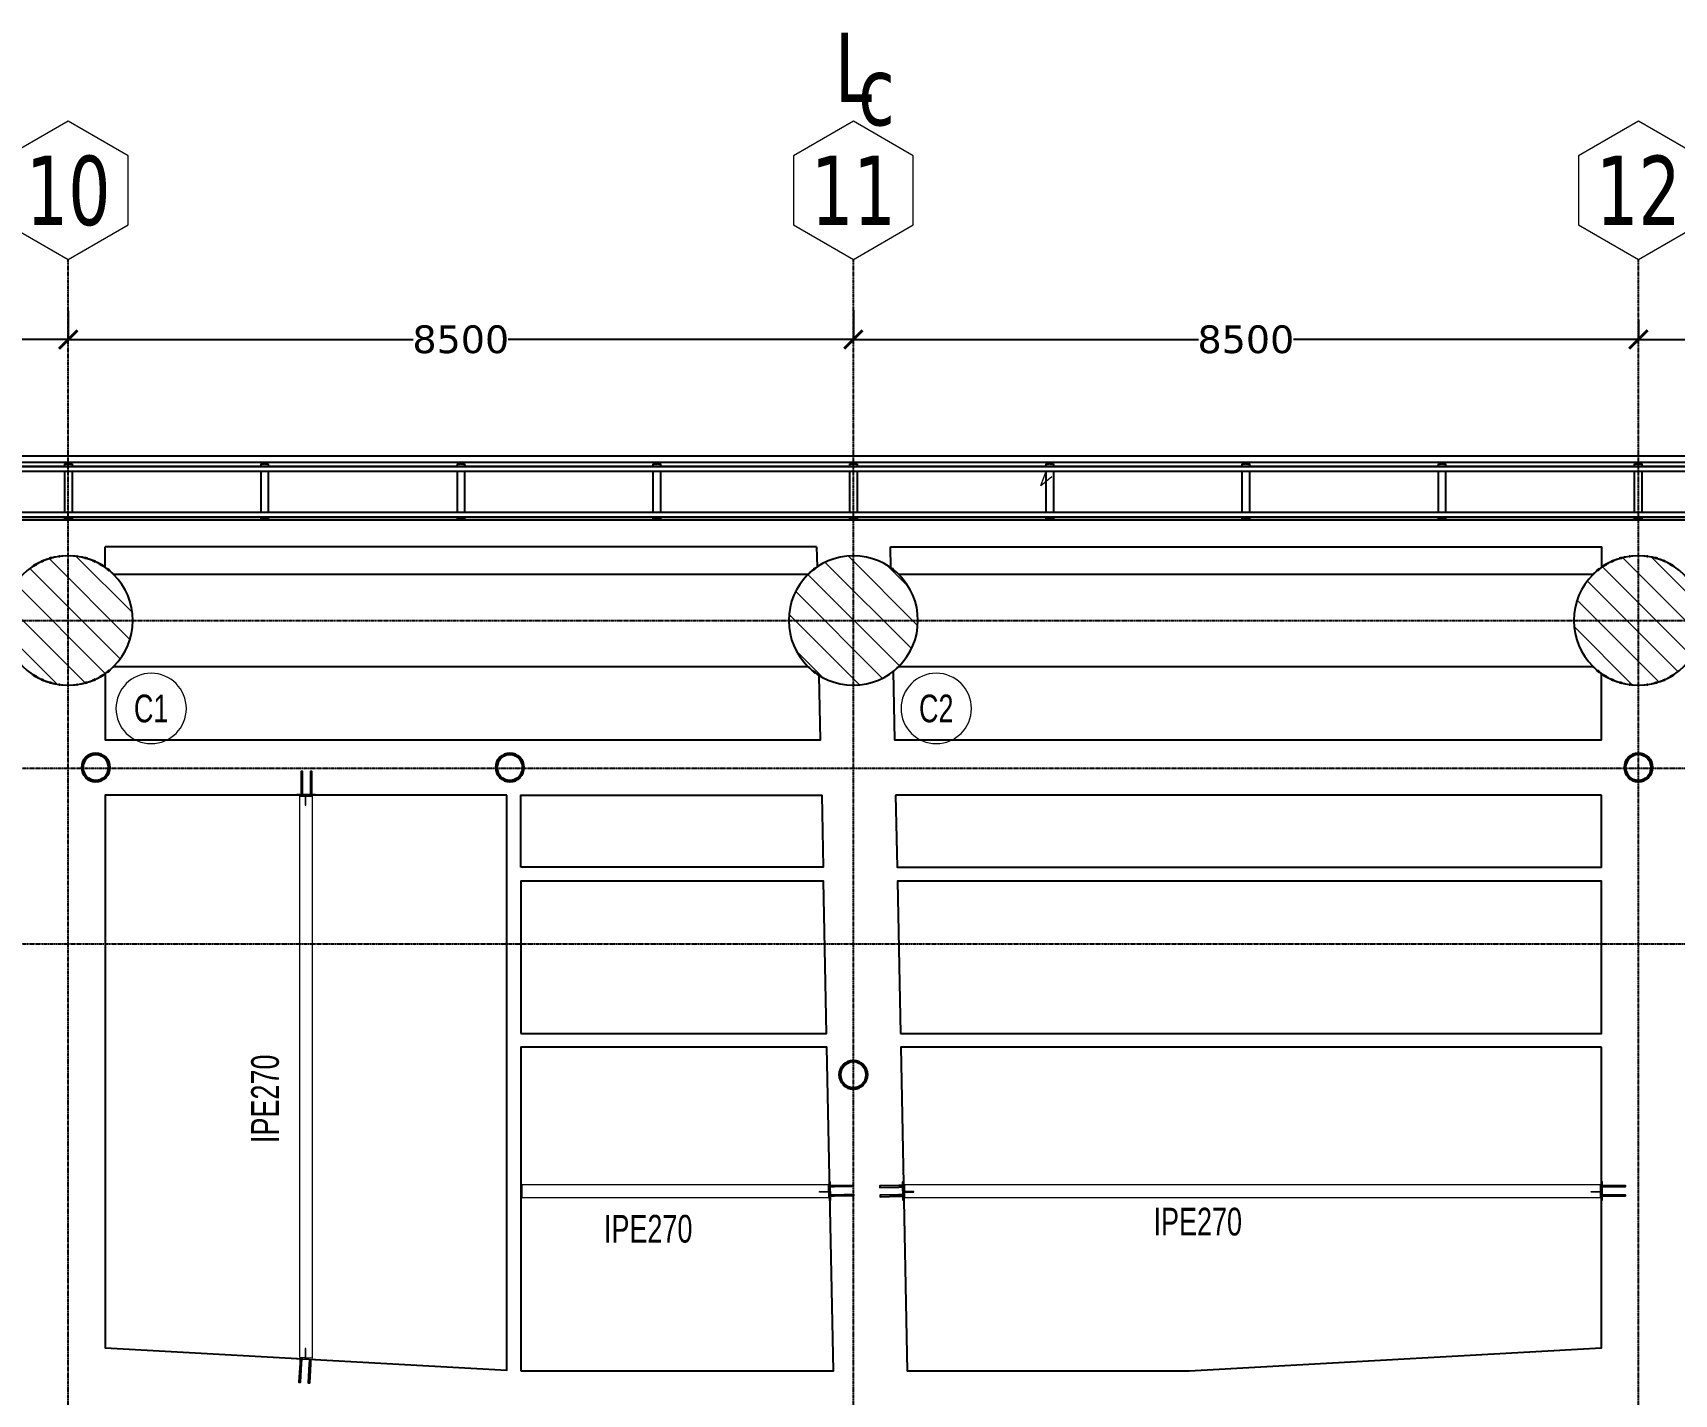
# Model space of a CAD drawing. Header units: millimetres. Extents: x -13767 to 81767, y -11242 to 31862.
# Drawn here: x 25117 to 42887, y 17124 to 31862 of the extents above; entities that cross this region are included whole.
import ezdxf
from ezdxf.enums import TextEntityAlignment as Align

# ---------------------------------------------------------------- set-up
doc = ezdxf.new("R2010")
doc.units = ezdxf.units.MM
doc.linetypes.add('DXK_LINE_DOT3', pattern=[5.9187, 2.979, -0.9799, 0.9799, -0.9799])
for name, color, linetype, lineweight in [('0-1', 250, 'Continuous', 5), ('E_B_PLACA-1', 10, 'Continuous', 25), ('E_B_PLACA-2', 31, 'Continuous', 25), ('E_COLUMNAS', 1, 'Continuous', 18), ('E_COLUMNAS-2', 1, 'Continuous', 25), ('E_COLUMNAS-4', 1, 'Continuous', 35), ('E_TEXTO', 3, 'Continuous', 9), ('E_TEXTO-4', 14, 'Continuous', 9), ('E_VIGAS-1', 6, 'Continuous', 25), ('E_VIGAS-2', 10, 'Continuous', 25), ('HCB_EJES', 1, 'DXK_LINE_DOT3', 9), ('HCB_VIGAS', 4, 'Continuous', 15), ('S-COLS-HDLN-1', 1, 'Continuous', 35)]:
    doc.layers.add(name, color=color, linetype=linetype, lineweight=lineweight)
for name, color, linetype in [('COTAS', 8, 'Continuous'), ('HCB-EJES', 1, 'Continuous'), ('HCB-PLATINAS', 5, 'Continuous'), ('HCB-ROTULOS', 2, 'Continuous')]:
    doc.layers.add(name, color=color, linetype=linetype)
doc.styles.add('Arial Narrow', font='', dxfattribs={"width": 0.85, "height": 0.3})
doc.styles.add('Arial Narrow_2', font='', dxfattribs={"width": 0.85, "height": 0.3})
doc.styles.add('VERDANA', font='verdana.ttf')
doc.styles.get('Arial Narrow').set_extended_font_data('Arial Narrow')
doc.styles.get('Arial Narrow_2').set_extended_font_data('Arial Narrow')
doc.dimstyles.new('1.125', dxfattribs={"dimscale": 0, "dimtxt": 300, "dimasz": 200, "dimexe": 4, "dimexo": 4, "dimgap": 15, "dimtad": 0, "dimdec": 0, "dimzin": 4, "dimdsep": 46, "dimtxsty": 'VERDANA', "dimblk": 'ARCHTICK', "dimcen": -10, "dimclrd": 256, "dimclrt": 3, "dimadec": 0, "dimazin": 0, "dimtfac": 1, "dimtdec": 0, "dimtmove": 2, "dimatfit": 0, "dimldrblk": 'OBLIQUE', "dimfxl": 0.05, "dimtolj": 1, "dimtzin": 0, "dimarcsym": 0})

# ---------------------------------------------------------------- blocks, each defined once
blk = doc.blocks.new('EST_SFM_VIGA-METALICA-SECCION-C - EST_SFM_VIGA-METALICA-UPN160-1558583-_26_00m_N_E_-NIVEL-7 DOC')
at = {"layer": 'E_VIGAS-1'}
for p, q in [((30.113, 0.018), (-30.274, 0.018)), ((-30.269, -0.047), (30.107, -0.047))]:
    blk.add_line(p, q, dxfattribs=at)
blk = doc.blocks.new('EST_SFM_VIGA-METALICA-SECCION-C - EST_SFM_VIGA-METALICA-UPN100-1526554-_26_00m_N_E_-NIVEL-7 DOC')
at = {"layer": 'E_VIGAS-2'}
for p, q in [((34.942, 0.018), (-34.929, 0.018)), ((-34.929, -0.032), (34.942, -0.032))]:
    blk.add_line(p, q, dxfattribs=at)
blk = doc.blocks.new('EST_SFM_VIGA-METALICA-SECCION-C - EST_SFM_VIGA-METALICA-UPN100-1526616-_26_00m_N_E_-NIVEL-7 DOC')
at = {"layer": 'E_VIGAS-2'}
for p, q in [((29.794, 0.032), (-30.582, 0.032)), ((-30.582, -0.018), (29.794, -0.018))]:
    blk.add_line(p, q, dxfattribs=at)
blk = doc.blocks.new('DCTIB_CNI_EST_MOD-1A-FAC_0001_rvt-1-_26_00m_N_E_-NIVEL-7 DOC')
at = {"layer": 'E_B_PLACA-1'}
for p, q in [((-75.147, 167.83), (-5.177, 167.83)), ((-9.976, 167.28), (-70.353, 167.28))]:
    blk.add_line(p, q, dxfattribs=at)
at = {"layer": 'E_B_PLACA-2'}
for p, q in [((-5.177, 167.83), (-75.147, 167.83)), ((-70.353, 167.28), (-9.976, 167.28))]:
    blk.add_line(p, q, dxfattribs=at)
at = {"layer": 'E_VIGAS-1'}
for p, q in [((-48.703, 167.858), (-48.703, 167.859)), ((-48.703, 167.859), (-48.676, 167.859)), ((-48.621, 167.858), (-48.703, 167.858)), ((-48.703, 167.858), (-48.703, 167.83)), ((-48.665, 167.864), (-48.665, 167.878)), ((-48.665, 167.859), (-48.665, 167.864)), ((-48.66, 167.878), (-48.66, 167.864)), ((-48.66, 167.864), (-48.66, 167.859)), ((-48.649, 167.859), (-48.621, 167.859)), ((-48.621, 167.859), (-48.621, 167.858)), ((-48.621, 167.858), (-48.621, 167.83)), ((-46.578, 167.858), (-46.578, 167.859)), ((-46.578, 167.859), (-46.55, 167.859)), ((-46.496, 167.858), (-46.578, 167.858)), ((-46.578, 167.858), (-46.578, 167.83)), ((-46.54, 167.864), (-46.54, 167.878)), ((-46.54, 167.859), (-46.54, 167.864)), ((-46.535, 167.878), (-46.535, 167.864)), ((-46.535, 167.864), (-46.535, 167.859)), ((-46.524, 167.859), (-46.496, 167.859)), ((-46.496, 167.859), (-46.496, 167.858)), ((-46.496, 167.858), (-46.496, 167.83)), ((-44.453, 167.858), (-44.453, 167.859)), ((-44.453, 167.859), (-44.425, 167.859)), ((-44.371, 167.858), (-44.453, 167.858)), ((-44.453, 167.858), (-44.453, 167.83)), ((-44.415, 167.864), (-44.415, 167.878)), ((-44.415, 167.859), (-44.415, 167.864)), ((-44.41, 167.878), (-44.41, 167.864)), ((-44.41, 167.864), (-44.41, 167.859)), ((-44.399, 167.859), (-44.371, 167.859)), ((-44.371, 167.859), (-44.371, 167.858)), ((-44.371, 167.858), (-44.371, 167.83)), ((-42.328, 167.859), (-42.3, 167.859)), ((-42.328, 167.858), (-42.328, 167.859)), ((-42.246, 167.858), (-42.328, 167.858)), ((-42.328, 167.83), (-42.328, 167.858)), ((-42.29, 167.864), (-42.29, 167.878)), ((-42.29, 167.859), (-42.29, 167.864)), ((-42.285, 167.878), (-42.285, 167.864)), ((-42.285, 167.864), (-42.285, 167.859)), ((-42.274, 167.859), (-42.246, 167.859)), ((-42.246, 167.859), (-42.246, 167.858)), ((-42.246, 167.83), (-42.246, 167.858)), ((-40.203, 167.858), (-40.203, 167.859)), ((-40.203, 167.859), (-40.176, 167.859)), ((-40.121, 167.858), (-40.203, 167.858)), ((-40.203, 167.858), (-40.203, 167.83)), ((-40.165, 167.864), (-40.165, 167.878)), ((-40.165, 167.859), (-40.165, 167.864)), ((-40.16, 167.878), (-40.16, 167.864)), ((-40.16, 167.864), (-40.16, 167.859)), ((-40.149, 167.859), (-40.121, 167.859)), ((-40.121, 167.859), (-40.121, 167.858)), ((-40.121, 167.858), (-40.121, 167.83)), ((-38.078, 167.858), (-38.078, 167.859)), ((-38.078, 167.859), (-38.05, 167.859)), ((-37.996, 167.858), (-38.078, 167.858)), ((-38.078, 167.858), (-38.078, 167.83)), ((-38.04, 167.864), (-38.04, 167.878)), ((-38.04, 167.859), (-38.04, 167.864)), ((-38.035, 167.878), (-38.035, 167.864)), ((-38.035, 167.864), (-38.035, 167.859)), ((-38.024, 167.859), (-37.996, 167.859)), ((-37.996, 167.859), (-37.996, 167.858)), ((-37.996, 167.858), (-37.996, 167.83)), ((-35.953, 167.859), (-35.925, 167.859)), ((-35.953, 167.858), (-35.953, 167.859)), ((-35.871, 167.858), (-35.953, 167.858)), ((-35.953, 167.83), (-35.953, 167.858)), ((-35.915, 167.864), (-35.915, 167.878)), ((-35.915, 167.859), (-35.915, 167.864)), ((-35.91, 167.878), (-35.91, 167.864)), ((-35.91, 167.864), (-35.91, 167.859)), ((-35.899, 167.859), (-35.871, 167.859)), ((-35.871, 167.859), (-35.871, 167.858)), ((-35.871, 167.83), (-35.871, 167.858)), ((-33.828, 167.859), (-33.8, 167.859)), ((-33.828, 167.858), (-33.828, 167.859)), ((-33.746, 167.858), (-33.828, 167.858)), ((-33.828, 167.83), (-33.828, 167.858)), ((-33.79, 167.864), (-33.79, 167.878)), ((-33.79, 167.859), (-33.79, 167.864)), ((-33.785, 167.878), (-33.785, 167.864)), ((-33.785, 167.864), (-33.785, 167.859)), ((-33.774, 167.859), (-33.746, 167.859)), ((-33.746, 167.859), (-33.746, 167.858)), ((-33.746, 167.83), (-33.746, 167.858)), ((-31.703, 167.859), (-31.675, 167.859)), ((-31.703, 167.858), (-31.703, 167.859)), ((-31.621, 167.858), (-31.703, 167.858)), ((-31.703, 167.83), (-31.703, 167.858)), ((-31.664, 167.864), (-31.664, 167.878)), ((-31.664, 167.859), (-31.664, 167.864)), ((-31.659, 167.878), (-31.659, 167.864)), ((-31.659, 167.864), (-31.659, 167.859)), ((-31.649, 167.859), (-31.621, 167.859)), ((-31.621, 167.859), (-31.621, 167.858)), ((-31.621, 167.83), (-31.621, 167.858)), ((-48.703, 167.28), (-48.703, 167.263)), ((-48.621, 167.263), (-48.703, 167.263)), ((-48.621, 167.28), (-48.621, 167.263)), ((-46.578, 167.28), (-46.578, 167.263)), ((-46.496, 167.263), (-46.578, 167.263)), ((-46.496, 167.28), (-46.496, 167.263)), ((-44.453, 167.28), (-44.453, 167.263)), ((-44.371, 167.263), (-44.453, 167.263)), ((-44.371, 167.28), (-44.371, 167.263)), ((-42.328, 167.263), (-42.328, 167.28)), ((-42.246, 167.263), (-42.328, 167.263)), ((-42.246, 167.263), (-42.246, 167.28)), ((-40.203, 167.28), (-40.203, 167.263)), ((-40.121, 167.263), (-40.203, 167.263)), ((-40.121, 167.28), (-40.121, 167.263)), ((-38.078, 167.28), (-38.078, 167.262)), ((-37.996, 167.262), (-38.078, 167.262)), ((-37.996, 167.28), (-37.996, 167.262)), ((-35.953, 167.263), (-35.953, 167.28)), ((-35.871, 167.263), (-35.953, 167.263)), ((-35.871, 167.263), (-35.871, 167.28)), ((-33.828, 167.263), (-33.828, 167.28)), ((-33.746, 167.263), (-33.828, 167.263)), ((-33.746, 167.263), (-33.746, 167.28)), ((-31.703, 167.263), (-31.703, 167.28)), ((-31.621, 167.263), (-31.703, 167.263)), ((-31.621, 167.263), (-31.621, 167.28))]:
    blk.add_line(p, q, dxfattribs=at)
for points, knots in [([(-48.676, 167.859), (-48.675, 167.859), (-48.673, 167.859), (-48.671, 167.859), (-48.668, 167.86), (-48.667, 167.86), (-48.665, 167.862), (-48.665, 167.863), (-48.665, 167.864)], [0, 0, 0, 0, 0.142857, 0.285714, 0.428571, 0.571429, 0.785714, 1, 1, 1, 1]), ([(-48.665, 167.864), (-48.665, 167.863), (-48.665, 167.862), (-48.667, 167.86), (-48.668, 167.86), (-48.67, 167.859), (-48.671, 167.859), (-48.673, 167.859), (-48.674, 167.859), (-48.676, 167.859)], [0, 0, 0, 0, 0.285714, 0.428571, 0.571429, 0.678571, 0.732143, 0.785714, 1, 1, 1, 1]), ([(-48.649, 167.859), (-48.65, 167.859), (-48.652, 167.859), (-48.654, 167.859), (-48.656, 167.86), (-48.658, 167.86), (-48.66, 167.862), (-48.66, 167.863), (-48.66, 167.864)], [0, 0, 0, 0, 0.142857, 0.285714, 0.428571, 0.571429, 0.785714, 1, 1, 1, 1]), ([(-48.66, 167.864), (-48.66, 167.863), (-48.659, 167.862), (-48.658, 167.86), (-48.656, 167.86), (-48.655, 167.859), (-48.654, 167.859), (-48.652, 167.859), (-48.65, 167.859), (-48.649, 167.859)], [0, 0, 0, 0, 0.285714, 0.428571, 0.571429, 0.678571, 0.732143, 0.785714, 1, 1, 1, 1]), ([(-46.55, 167.859), (-46.549, 167.859), (-46.548, 167.859), (-46.545, 167.859), (-46.543, 167.86), (-46.541, 167.86), (-46.54, 167.862), (-46.54, 167.863), (-46.54, 167.864)], [0, 0, 0, 0, 0.142857, 0.285714, 0.428571, 0.571429, 0.785714, 1, 1, 1, 1]), ([(-46.54, 167.864), (-46.54, 167.863), (-46.54, 167.862), (-46.542, 167.86), (-46.543, 167.86), (-46.545, 167.859), (-46.546, 167.859), (-46.547, 167.859), (-46.549, 167.859), (-46.55, 167.859)], [0, 0, 0, 0, 0.285714, 0.428571, 0.571429, 0.678571, 0.732143, 0.785714, 1, 1, 1, 1]), ([(-46.524, 167.859), (-46.525, 167.859), (-46.526, 167.859), (-46.529, 167.859), (-46.531, 167.86), (-46.533, 167.86), (-46.534, 167.862), (-46.535, 167.863), (-46.535, 167.864)], [0, 0, 0, 0, 0.142857, 0.285714, 0.428571, 0.571429, 0.785714, 1, 1, 1, 1]), ([(-46.535, 167.864), (-46.535, 167.863), (-46.534, 167.862), (-46.533, 167.86), (-46.531, 167.86), (-46.53, 167.859), (-46.529, 167.859), (-46.527, 167.859), (-46.525, 167.859), (-46.524, 167.859)], [0, 0, 0, 0, 0.285714, 0.428571, 0.571429, 0.678571, 0.732143, 0.785714, 1, 1, 1, 1]), ([(-44.425, 167.859), (-44.424, 167.859), (-44.423, 167.859), (-44.42, 167.859), (-44.418, 167.86), (-44.416, 167.86), (-44.415, 167.862), (-44.415, 167.863), (-44.415, 167.864)], [0, 0, 0, 0, 0.142857, 0.285714, 0.428571, 0.571429, 0.785714, 1, 1, 1, 1]), ([(-44.415, 167.864), (-44.415, 167.863), (-44.415, 167.862), (-44.417, 167.86), (-44.418, 167.86), (-44.42, 167.859), (-44.421, 167.859), (-44.422, 167.859), (-44.424, 167.859), (-44.425, 167.859)], [0, 0, 0, 0, 0.285714, 0.428571, 0.571429, 0.678571, 0.732143, 0.785714, 1, 1, 1, 1]), ([(-44.399, 167.859), (-44.4, 167.859), (-44.401, 167.859), (-44.404, 167.859), (-44.406, 167.86), (-44.408, 167.86), (-44.409, 167.862), (-44.41, 167.863), (-44.41, 167.864)], [0, 0, 0, 0, 0.142857, 0.285714, 0.428571, 0.571429, 0.785714, 1, 1, 1, 1]), ([(-44.41, 167.864), (-44.41, 167.863), (-44.409, 167.862), (-44.408, 167.86), (-44.406, 167.86), (-44.405, 167.859), (-44.404, 167.859), (-44.402, 167.859), (-44.4, 167.859), (-44.399, 167.859)], [0, 0, 0, 0, 0.285714, 0.428571, 0.571429, 0.678571, 0.732143, 0.785714, 1, 1, 1, 1]), ([(-42.29, 167.864), (-42.29, 167.863), (-42.29, 167.862), (-42.292, 167.86), (-42.293, 167.86), (-42.295, 167.859), (-42.296, 167.859), (-42.297, 167.859), (-42.299, 167.859), (-42.3, 167.859)], [0, 0, 0, 0, 0.285714, 0.428571, 0.571429, 0.678571, 0.732143, 0.785714, 1, 1, 1, 1]), ([(-42.3, 167.859), (-42.299, 167.859), (-42.298, 167.859), (-42.295, 167.859), (-42.293, 167.86), (-42.291, 167.86), (-42.29, 167.862), (-42.29, 167.863), (-42.29, 167.864)], [0, 0, 0, 0, 0.142857, 0.285714, 0.428571, 0.571429, 0.785714, 1, 1, 1, 1]), ([(-42.285, 167.864), (-42.285, 167.863), (-42.284, 167.862), (-42.283, 167.86), (-42.281, 167.86), (-42.28, 167.859), (-42.279, 167.859), (-42.277, 167.859), (-42.275, 167.859), (-42.274, 167.859)], [0, 0, 0, 0, 0.285714, 0.428571, 0.571429, 0.678571, 0.732143, 0.785714, 1, 1, 1, 1]), ([(-42.274, 167.859), (-42.275, 167.859), (-42.276, 167.859), (-42.279, 167.859), (-42.281, 167.86), (-42.283, 167.86), (-42.284, 167.862), (-42.285, 167.863), (-42.285, 167.864)], [0, 0, 0, 0, 0.142857, 0.285714, 0.428571, 0.571429, 0.785714, 1, 1, 1, 1]), ([(-40.176, 167.859), (-40.175, 167.859), (-40.173, 167.859), (-40.171, 167.859), (-40.168, 167.86), (-40.167, 167.86), (-40.165, 167.862), (-40.165, 167.863), (-40.165, 167.864)], [0, 0, 0, 0, 0.142857, 0.285714, 0.428571, 0.571429, 0.785714, 1, 1, 1, 1]), ([(-40.165, 167.864), (-40.165, 167.863), (-40.165, 167.862), (-40.167, 167.86), (-40.168, 167.86), (-40.17, 167.859), (-40.171, 167.859), (-40.173, 167.859), (-40.174, 167.859), (-40.176, 167.859)], [0, 0, 0, 0, 0.285714, 0.428571, 0.571429, 0.678571, 0.732143, 0.785714, 1, 1, 1, 1]), ([(-40.149, 167.859), (-40.15, 167.859), (-40.152, 167.859), (-40.154, 167.859), (-40.156, 167.86), (-40.158, 167.86), (-40.16, 167.862), (-40.16, 167.863), (-40.16, 167.864)], [0, 0, 0, 0, 0.142857, 0.285714, 0.428571, 0.571429, 0.785714, 1, 1, 1, 1]), ([(-40.16, 167.864), (-40.16, 167.863), (-40.159, 167.862), (-40.158, 167.86), (-40.156, 167.86), (-40.155, 167.859), (-40.154, 167.859), (-40.152, 167.859), (-40.15, 167.859), (-40.149, 167.859)], [0, 0, 0, 0, 0.285714, 0.428571, 0.571429, 0.678571, 0.732143, 0.785714, 1, 1, 1, 1]), ([(-38.05, 167.859), (-38.049, 167.859), (-38.048, 167.859), (-38.045, 167.859), (-38.043, 167.86), (-38.041, 167.86), (-38.04, 167.862), (-38.04, 167.863), (-38.04, 167.864)], [0, 0, 0, 0, 0.142857, 0.285714, 0.428571, 0.571429, 0.785714, 1, 1, 1, 1]), ([(-38.04, 167.864), (-38.04, 167.863), (-38.04, 167.862), (-38.042, 167.86), (-38.043, 167.86), (-38.045, 167.859), (-38.046, 167.859), (-38.047, 167.859), (-38.049, 167.859), (-38.05, 167.859)], [0, 0, 0, 0, 0.285714, 0.428571, 0.571429, 0.678571, 0.732143, 0.785714, 1, 1, 1, 1]), ([(-38.024, 167.859), (-38.025, 167.859), (-38.026, 167.859), (-38.029, 167.859), (-38.031, 167.86), (-38.033, 167.86), (-38.034, 167.862), (-38.035, 167.863), (-38.035, 167.864)], [0, 0, 0, 0, 0.142857, 0.285714, 0.428571, 0.571429, 0.785714, 1, 1, 1, 1]), ([(-38.035, 167.864), (-38.035, 167.863), (-38.034, 167.862), (-38.033, 167.86), (-38.031, 167.86), (-38.03, 167.859), (-38.029, 167.859), (-38.027, 167.859), (-38.025, 167.859), (-38.024, 167.859)], [0, 0, 0, 0, 0.285714, 0.428571, 0.571429, 0.678571, 0.732143, 0.785714, 1, 1, 1, 1]), ([(-35.915, 167.864), (-35.915, 167.863), (-35.915, 167.862), (-35.917, 167.86), (-35.918, 167.86), (-35.92, 167.859), (-35.921, 167.859), (-35.922, 167.859), (-35.924, 167.859), (-35.925, 167.859)], [0, 0, 0, 0, 0.285714, 0.428571, 0.571429, 0.678571, 0.732143, 0.785714, 1, 1, 1, 1]), ([(-35.925, 167.859), (-35.924, 167.859), (-35.923, 167.859), (-35.92, 167.859), (-35.918, 167.86), (-35.916, 167.86), (-35.915, 167.862), (-35.915, 167.863), (-35.915, 167.864)], [0, 0, 0, 0, 0.142857, 0.285714, 0.428571, 0.571429, 0.785714, 1, 1, 1, 1]), ([(-35.91, 167.864), (-35.91, 167.863), (-35.909, 167.862), (-35.908, 167.86), (-35.906, 167.86), (-35.905, 167.859), (-35.904, 167.859), (-35.902, 167.859), (-35.9, 167.859), (-35.899, 167.859)], [0, 0, 0, 0, 0.285714, 0.428571, 0.571429, 0.678571, 0.732143, 0.785714, 1, 1, 1, 1]), ([(-35.899, 167.859), (-35.9, 167.859), (-35.901, 167.859), (-35.904, 167.859), (-35.906, 167.86), (-35.908, 167.86), (-35.909, 167.862), (-35.91, 167.863), (-35.91, 167.864)], [0, 0, 0, 0, 0.142857, 0.285714, 0.428571, 0.571429, 0.785714, 1, 1, 1, 1]), ([(-33.79, 167.864), (-33.79, 167.863), (-33.79, 167.862), (-33.792, 167.86), (-33.793, 167.86), (-33.795, 167.859), (-33.796, 167.859), (-33.797, 167.859), (-33.799, 167.859), (-33.8, 167.859)], [0, 0, 0, 0, 0.285714, 0.428571, 0.571429, 0.678571, 0.732143, 0.785714, 1, 1, 1, 1]), ([(-33.8, 167.859), (-33.799, 167.859), (-33.798, 167.859), (-33.795, 167.859), (-33.793, 167.86), (-33.791, 167.86), (-33.79, 167.862), (-33.79, 167.863), (-33.79, 167.864)], [0, 0, 0, 0, 0.142857, 0.285714, 0.428571, 0.571429, 0.785714, 1, 1, 1, 1]), ([(-33.785, 167.864), (-33.785, 167.863), (-33.784, 167.862), (-33.783, 167.86), (-33.781, 167.86), (-33.78, 167.859), (-33.779, 167.859), (-33.777, 167.859), (-33.775, 167.859), (-33.774, 167.859)], [0, 0, 0, 0, 0.285714, 0.428571, 0.571429, 0.678571, 0.732143, 0.785714, 1, 1, 1, 1]), ([(-33.774, 167.859), (-33.775, 167.859), (-33.776, 167.859), (-33.779, 167.859), (-33.781, 167.86), (-33.783, 167.86), (-33.784, 167.862), (-33.785, 167.863), (-33.785, 167.864)], [0, 0, 0, 0, 0.142857, 0.285714, 0.428571, 0.571429, 0.785714, 1, 1, 1, 1]), ([(-31.664, 167.864), (-31.664, 167.863), (-31.665, 167.862), (-31.666, 167.86), (-31.668, 167.86), (-31.669, 167.859), (-31.67, 167.859), (-31.672, 167.859), (-31.674, 167.859), (-31.675, 167.859)], [0, 0, 0, 0, 0.285714, 0.428571, 0.571429, 0.678571, 0.732143, 0.785714, 1, 1, 1, 1]), ([(-31.675, 167.859), (-31.674, 167.859), (-31.673, 167.859), (-31.67, 167.859), (-31.668, 167.86), (-31.666, 167.86), (-31.665, 167.862), (-31.664, 167.863), (-31.664, 167.864)], [0, 0, 0, 0, 0.142857, 0.285714, 0.428571, 0.571429, 0.785714, 1, 1, 1, 1]), ([(-31.659, 167.864), (-31.659, 167.863), (-31.659, 167.862), (-31.657, 167.86), (-31.656, 167.86), (-31.654, 167.859), (-31.653, 167.859), (-31.652, 167.859), (-31.65, 167.859), (-31.649, 167.859)], [0, 0, 0, 0, 0.285714, 0.428571, 0.571429, 0.678571, 0.732143, 0.785714, 1, 1, 1, 1]), ([(-31.649, 167.859), (-31.65, 167.859), (-31.651, 167.859), (-31.654, 167.859), (-31.656, 167.86), (-31.658, 167.86), (-31.659, 167.862), (-31.659, 167.863), (-31.659, 167.864)], [0, 0, 0, 0, 0.142857, 0.285714, 0.428571, 0.571429, 0.785714, 1, 1, 1, 1])]:
    blk.add_open_spline(points, degree=3, knots=knots, dxfattribs=at)
at = {"layer": 'E_VIGAS-2'}
for p, q in [((-48.703, 167.78), (-48.703, 167.33)), ((-48.621, 167.78), (-48.621, 167.33)), ((-46.578, 167.78), (-46.578, 167.33)), ((-46.496, 167.78), (-46.496, 167.33)), ((-44.453, 167.78), (-44.453, 167.33)), ((-44.371, 167.78), (-44.371, 167.33)), ((-42.328, 167.33), (-42.328, 167.78)), ((-42.246, 167.33), (-42.246, 167.78)), ((-40.203, 167.78), (-40.203, 167.33)), ((-40.121, 167.78), (-40.121, 167.33)), ((-38.078, 167.78), (-38.078, 167.33)), ((-37.996, 167.78), (-37.996, 167.33)), ((-35.953, 167.33), (-35.953, 167.78)), ((-35.871, 167.33), (-35.871, 167.78)), ((-33.828, 167.33), (-33.828, 167.78)), ((-33.746, 167.33), (-33.746, 167.78)), ((-31.703, 167.33), (-31.703, 167.78)), ((-31.621, 167.33), (-31.621, 167.78))]:
    blk.add_line(p, q, dxfattribs=at)
at = {"layer": 'E_VIGAS-1'}
for name, p in [('EST_SFM_VIGA-METALICA-SECCION-C - EST_SFM_VIGA-METALICA-UPN160-1558583-_26_00m_N_E_-NIVEL-7 DOC', (-40.084, 167.925)), ('EST_SFM_VIGA-METALICA-SECCION-C - EST_SFM_VIGA-METALICA-UPN100-1526554-_26_00m_N_E_-NIVEL-7 DOC', (-40.169, 167.812)), ('EST_SFM_VIGA-METALICA-SECCION-C - EST_SFM_VIGA-METALICA-UPN100-1526616-_26_00m_N_E_-NIVEL-7 DOC', (-39.77, 167.298))]:
    blk.add_blockref(name, p, dxfattribs=at)
blk = doc.blocks.new('EST_SCM_COLUMNA-SECCION-CIRCULAR - EST_SCM_COLUMNA-CONCRETO-CIRCULAR_Ø_140cm-V12-_26_00m_N_E_-NIVEL-7 DOC')
at = {"layer": 'E_COLUMNAS'}
h = blk.add_hatch(dxfattribs=at)
h.set_pattern_fill('FP_11', color=256, style=0, pattern_type=2)
h.set_pattern_definition([(135, (48.662, -166.162), (-0.15909903, -0.15909903), [])])
h.paths.add_polyline_path([(0, -0.7), (0.091, -0.694), (0.181, -0.676), (0.268, -0.647), (0.35, -0.606), (0.426, -0.555), (0.495, -0.495), (0.555, -0.426), (0.606, -0.35), (0.647, -0.268), (0.676, -0.181), (0.694, -0.091), (0.7, 0), (0.694, 0.093), (0.675, 0.183), (0.645, 0.271), (0.603, 0.354), (0.551, 0.431), (0.485, 0.503), (0.426, 0.555), (0.347, 0.608), (0.265, 0.648), (0.179, 0.677), (0.089, 0.694), (0, 0.7), (-0.091, 0.694), (-0.181, 0.676), (-0.268, 0.647), (-0.35, 0.606), (-0.426, 0.555), (-0.495, 0.495), (-0.555, 0.426), (-0.606, 0.35), (-0.649, 0.261), (-0.676, 0.181), (-0.694, 0.091), (-0.7, 0), (-0.694, -0.093), (-0.675, -0.183), (-0.645, -0.271), (-0.603, -0.354), (-0.551, -0.431), (-0.487, -0.502), (-0.426, -0.555), (-0.347, -0.608), (-0.265, -0.648), (-0.179, -0.677), (-0.091, -0.694)])
at = {"layer": 'E_COLUMNAS-2'}
for start, end in [(0, 180), (180, 0)]:
    blk.add_arc((0, 0), 0.7, start, end, dxfattribs=at)
blk = doc.blocks.new('EST_SCM_COLUMNA-SECCION-CIRCULAR - EST_SCM_COLUMNA-CONCRETO-CIRCULAR_Ø_140cm-V13-_26_00m_N_E_-NIVEL-7 DOC')
at = {"layer": 'E_COLUMNAS'}
h = blk.add_hatch(dxfattribs=at)
h.set_pattern_fill('FP_12', color=256, style=0, pattern_type=2)
h.set_pattern_definition([(135, (31.662, -166.162), (-0.15909903, -0.15909903), [])])
h.paths.add_polyline_path([(0, -0.7), (0.091, -0.694), (0.181, -0.676), (0.268, -0.647), (0.35, -0.606), (0.426, -0.555), (0.495, -0.495), (0.555, -0.426), (0.606, -0.35), (0.647, -0.268), (0.676, -0.181), (0.694, -0.091), (0.7, 0), (0.694, 0.093), (0.675, 0.183), (0.645, 0.271), (0.603, 0.354), (0.551, 0.431), (0.485, 0.503), (0.426, 0.555), (0.347, 0.608), (0.265, 0.648), (0.179, 0.677), (0.089, 0.694), (-0.005, 0.7), (-0.091, 0.694), (-0.181, 0.676), (-0.268, 0.647), (-0.35, 0.606), (-0.426, 0.555), (-0.495, 0.495), (-0.555, 0.426), (-0.606, 0.35), (-0.649, 0.261), (-0.676, 0.181), (-0.694, 0.091), (-0.7, 0), (-0.694, -0.093), (-0.675, -0.183), (-0.645, -0.271), (-0.603, -0.354), (-0.551, -0.431), (-0.487, -0.502), (-0.426, -0.555), (-0.339, -0.612), (-0.259, -0.65), (-0.169, -0.679), (-0.091, -0.694), (-0.005, -0.7)])
at = {"layer": 'E_COLUMNAS-2'}
for start, end in [(0, 180), (180, 0)]:
    blk.add_arc((0, 0), 0.7, start, end, dxfattribs=at)
blk = doc.blocks.new('EST_SCM_COLUMNA-METALICA-SECCION-CIRCULAR - EST_SCM_COLUMNA-TUBULAR-CIRCULAR_PTEØ_12__e_10_3mm-2693341-_26_00m_N_E_-NIVEL-7 DOC')
at = {"layer": 'S-COLS-HDLN-1'}
for radius, start, end in [(0.152, 0, 180), (0.152, 180, 0), (0.142, 360, 180), (0.142, 180, 360)]:
    blk.add_arc((0, 0), radius, start, end, dxfattribs=at)
blk = doc.blocks.new('EST_SCM_COLUMNA-METALICA-SECCION-CIRCULAR - EST_SCM_COLUMNA-TUBULAR-CIRCULAR_PTEØ_12__e_10_3mm-2692969-_26_00m_N_E_-NIVEL-7 DOC')
at = {"layer": 'S-COLS-HDLN-1'}
for radius, start, end in [(0.152, 0, 180), (0.152, 180, 0), (0.142, 0, 180), (0.142, 180, 0)]:
    blk.add_arc((0, 0), radius, start, end, dxfattribs=at)
blk = doc.blocks.new('_ArchTick')
at = {"color": 0, "linetype": 'ByBlock', "const_width": 0.15}
blk.add_lwpolyline([(-0.5, -0.5), (0.5, 0.5)], dxfattribs=at)
blk = doc.blocks.new('*D533')
at = {"layer": 'COTAS', "color": 0, "lineweight": -2, "transparency": 16777216}
blk.add_line((25500, 28763), (25500, 28538), dxfattribs=at)
at = {"layer": 'COTAS', "lineweight": -2, "transparency": 16777216}
for p, q in [((17000, 28542), (20736, 28542)), ((25500, 28542), (21764, 28542))]:
    blk.add_line(p, q, dxfattribs=at)
at = {"layer": 'Defpoints', "color": 0, "transparency": 16777216}
for p in [(25500, 28767), (17000, 28542), (25500, 28542)]:
    blk.add_point(p, dxfattribs=at)
at = {"layer": 'COTAS', "lineweight": -2, "transparency": 16777216, "xscale": 200, "yscale": 200, "zscale": 200, "rotation": 180}
blk.add_blockref('_ArchTick', (17000, 28542), dxfattribs=at)
at = {"layer": 'COTAS', "lineweight": -2, "transparency": 16777216, "xscale": 200, "yscale": 200, "zscale": 200}
blk.add_blockref('_ArchTick', (25500, 28542), dxfattribs=at)
at = {"layer": 'COTAS', "color": 3, "transparency": 16777216, "insert": (21250, 28542), "char_height": 300, "attachment_point": 5, "style": 'VERDANA'}
blk.add_mtext('\\A1;8500', dxfattribs=at)
blk = doc.blocks.new('_Oblique')
at = {"color": 0, "linetype": 'ByBlock', "lineweight": -2}
blk.add_line((-0.5, -0.5), (0.5, 0.5), dxfattribs=at)
blk = doc.blocks.new('*D534')
at = {"layer": 'COTAS', "color": 0, "lineweight": -2, "transparency": 16777216}
for p, q in [((25500, 28853), (25500, 28538)), ((34000, 28859), (34000, 28538))]:
    blk.add_line(p, q, dxfattribs=at)
at = {"layer": 'COTAS', "lineweight": -2, "transparency": 16777216}
for p, q in [((25500, 28542), (29236, 28542)), ((34000, 28542), (30264, 28542))]:
    blk.add_line(p, q, dxfattribs=at)
at = {"layer": 'Defpoints', "color": 0, "transparency": 16777216}
for p in [(25500, 28857), (34000, 28863), (34000, 28542)]:
    blk.add_point(p, dxfattribs=at)
at = {"layer": 'COTAS', "lineweight": -2, "transparency": 16777216, "xscale": 200, "yscale": 200, "zscale": 200, "rotation": 180}
blk.add_blockref('_ArchTick', (25500, 28542), dxfattribs=at)
at = {"layer": 'COTAS', "lineweight": -2, "transparency": 16777216, "xscale": 200, "yscale": 200, "zscale": 200}
blk.add_blockref('_ArchTick', (34000, 28542), dxfattribs=at)
at = {"layer": 'COTAS', "color": 3, "transparency": 16777216, "insert": (29750, 28542), "char_height": 300, "attachment_point": 5, "style": 'VERDANA'}
blk.add_mtext('\\A1;8500', dxfattribs=at)
blk = doc.blocks.new('*D535')
at = {"layer": 'COTAS', "color": 0, "lineweight": -2, "transparency": 16777216}
for p, q in [((34000, 28756), (34000, 28538)), ((42500, 28756), (42500, 28538))]:
    blk.add_line(p, q, dxfattribs=at)
at = {"layer": 'COTAS', "lineweight": -2, "transparency": 16777216}
for p, q in [((34000, 28542), (37736, 28542)), ((42500, 28542), (38764, 28542))]:
    blk.add_line(p, q, dxfattribs=at)
at = {"layer": 'Defpoints', "color": 0, "transparency": 16777216}
for p in [(34000, 28760), (42500, 28760), (42500, 28542)]:
    blk.add_point(p, dxfattribs=at)
at = {"layer": 'COTAS', "lineweight": -2, "transparency": 16777216, "xscale": 200, "yscale": 200, "zscale": 200, "rotation": 180}
blk.add_blockref('_ArchTick', (34000, 28542), dxfattribs=at)
at = {"layer": 'COTAS', "lineweight": -2, "transparency": 16777216, "xscale": 200, "yscale": 200, "zscale": 200}
blk.add_blockref('_ArchTick', (42500, 28542), dxfattribs=at)
at = {"layer": 'COTAS', "color": 3, "transparency": 16777216, "insert": (38250, 28542), "char_height": 300, "attachment_point": 5, "style": 'VERDANA'}
blk.add_mtext('\\A1;8500', dxfattribs=at)
blk = doc.blocks.new('*D536')
at = {"layer": 'COTAS', "color": 0, "lineweight": -2, "transparency": 16777216}
for p, q in [((42500, 28756), (42500, 28538)), ((51000, 28766), (51000, 28538))]:
    blk.add_line(p, q, dxfattribs=at)
at = {"layer": 'COTAS', "lineweight": -2, "transparency": 16777216}
for p, q in [((42500, 28542), (46236, 28542)), ((51000, 28542), (47264, 28542))]:
    blk.add_line(p, q, dxfattribs=at)
at = {"layer": 'Defpoints', "color": 0, "transparency": 16777216}
for p in [(42500, 28760), (51000, 28770), (51000, 28542)]:
    blk.add_point(p, dxfattribs=at)
at = {"layer": 'COTAS', "lineweight": -2, "transparency": 16777216, "xscale": 200, "yscale": 200, "zscale": 200, "rotation": 180}
blk.add_blockref('_ArchTick', (42500, 28542), dxfattribs=at)
at = {"layer": 'COTAS', "lineweight": -2, "transparency": 16777216, "xscale": 200, "yscale": 200, "zscale": 200}
blk.add_blockref('_ArchTick', (51000, 28542), dxfattribs=at)
at = {"layer": 'COTAS', "color": 3, "transparency": 16777216, "insert": (46750, 28542), "char_height": 300, "attachment_point": 5, "style": 'VERDANA'}
blk.add_mtext('\\A1;8500', dxfattribs=at)
blk = doc.blocks.new('CNI_TAG COLUMNAS CONCRETO MARCA - CNI_COLUMNA CONCRETO-582370-PLANTA TIPO PISO 18 A PISO 23')
at = {"layer": 'E_TEXTO'}
for start, end in [(360, 180), (180, 360)]:
    blk.add_arc((0.00026, -0.00015), 0.00254, start, end, dxfattribs=at)

msp = doc.modelspace()

# ---------------------------------------------------------------- hatches: boundary and pattern name
at = {"layer": 'E_COLUMNAS'}
h = msp.add_hatch(dxfattribs=at)
h.set_pattern_fill('FP_5', color=256, scale=1000, style=0, pattern_type=2)
h.set_pattern_definition([(135, (74162.18, -140662.42), (-159.09903, -159.09903), [])])
h.paths.add_polyline_path([(34000.1, 24800), (34091.5, 24806), (34192.4, 24827.6), (34275.8, 24857.1), (34360.3, 24900.6), (34430, 24947.9), (34495.1, 25005), (34555.4, 25073.9), (34606.3, 25150), (34646.8, 25232.1), (34676.2, 25318.8), (34694.1, 25408.6), (34699.6, 25507.4), (34693.9, 25592.5), (34675.5, 25683.5), (34645.2, 25771.2), (34603.6, 25854.1), (34551.3, 25930.8), (34489.3, 26000), (34415.7, 26062.4), (34343, 26109.7), (34256.8, 26150.5), (34176.5, 26177.1), (34091.5, 26194), (33999.2, 26199.9), (33906.9, 26193.6), (33818.9, 26176.1), (33732.2, 26146.7), (33650.1, 26106.2), (33572.8, 26054.4), (33505.1, 25995), (33444.7, 25926.1), (33393.9, 25850), (33350.9, 25760.5), (33323.9, 25681.2), (33306.1, 25591.4), (33300.1, 25500), (33306.3, 25407.5), (33324.7, 25316.5), (33355, 25228.8), (33396.6, 25145.9), (33448.9, 25069.2), (33510.2, 25000.5), (33574, 24944.7), (33650.1, 24893.8), (33732.2, 24853.3), (33818.9, 24823.9), (33920, 24805.2), (33984.8, 24801)])

# ---------------------------------------------------------------- linework, layer by layer
at = {"layer": 'E_COLUMNAS-2'}
msp.add_lwpolyline([(33300.1, 25500, 1), (34700.1, 25500, 1)], format="xyb", close=True, dxfattribs=at)
for points in [[(25809.5, 24872.1, 0.0147492), (25846, 24891.4, 0.0007133), (25847.7, 24892.4)], [(42076.6, 24942.6, 0.0009261), (42078.7, 24941, 0.014684), (42112.2, 24917.3)]]:
    msp.add_lwpolyline(points, format="xyb", dxfattribs=at)
for centre, start, end in [((25500.1, 25500), 116.22984, 119.7735), ((25500.1, 25500), 108.83912, 112.20746), ((25500.1, 25500), 101.52895, 104.80493), ((25500.1, 25500), 94.78258, 97.4024), ((25500.1, 25500), 82.59734, 85.21674), ((25500.1, 25500), 75.19481, 78.47063), ((25500.1, 25500), 67.79228, 71.16049), ((25500.1, 25500), 60.22627, 63.76978), ((42500.1, 25500), 116.22984, 119.7735), ((42500.1, 25500), 108.83912, 112.20746), ((42500.1, 25500), 101.52895, 104.80493), ((42500.1, 25500), 94.78258, 97.4024), ((42500.1, 25500), 82.59734, 85.21674), ((42500.1, 25500), 75.19481, 78.47063), ((42500.1, 25500), 67.79228, 71.16049), ((42500.1, 25500), 60.22627, 63.76978), ((25500.1, 25500), 52.77503, 56.35222), ((25500.1, 25500), 45.58469, 48.92454), ((34000.1, 25500), 128.20514, 134.41505), ((34000.1, 25500), 124.12193, 126.40586), ((34000.1, 25500), 53.13871, 54.3778), ((34000.1, 25500), 45.58397, 51.74386), ((42500.1, 25500), 131.07467, 134.41505), ((42500.1, 25500), 123.64742, 127.22476), ((25500.1, 25500), 240.2265, 243.77016), ((25500.1, 25500), 303.64778, 307.22497), ((25500.1, 25500), 311.07546, 314.41531), ((34000.1, 25500), 225.58574, 232.1883), ((34000.1, 25500), 234.132, 238.19605), ((34000.1, 25500), 307.94018, 314.41488), ((42500.1, 25500), 225.58495, 228.92533), ((42500.1, 25500), 240.2265, 243.77016), ((42500.1, 25500), 296.23022, 299.77373), ((25500.1, 25500), 247.79254, 251.16088), ((25500.1, 25500), 255.19507, 258.47105), ((25500.1, 25500), 262.5976, 265.21742), ((25500.1, 25500), 274.78326, 277.40266), ((25500.1, 25500), 281.52937, 284.80519), ((25500.1, 25500), 288.83951, 292.20772), ((42500.1, 25500), 247.79254, 251.16088), ((42500.1, 25500), 255.19507, 258.47105), ((42500.1, 25500), 262.5976, 265.21742), ((42500.1, 25500), 274.78326, 277.40266), ((42500.1, 25500), 281.52937, 284.80519), ((42500.1, 25500), 288.83951, 292.20772)]:
    msp.add_arc(centre, 700, start, end, dxfattribs=at)
at = {"layer": 'E_TEXTO-4'}
for q in [(36085.1, 27105.9), (36150, 27058.4)]:
    msp.add_line((36029, 26961.1), q, dxfattribs=at)
at = {"layer": 'E_VIGAS-1', "color": 30, "true_color": 0xf26722}
for p, q in [((25900.1, 26074.5), (25900.1, 26295.9)), ((33603, 26295.9), (25900.1, 26295.9)), ((33603, 26295.9), (33607.4, 26079.5)), ((34407.8, 26069), (34403.2, 26295.9)), ((25990, 26000), (33510.2, 26000)), ((34490, 26000), (42010.2, 26000)), ((33510.2, 25000), (25990, 25000)), ((42010.2, 25000), (34490, 25000)), ((42100.1, 23608.9), (34457.6, 23608.9))]:
    msp.add_line(p, q, dxfattribs=at)
for points in [[(61900.1, 26585.6), (6100.1, 26585.6), (6100.1, -1095.8), (61900.1, -1095.8)], [(30250.2, 23608.9), (25900.1, 23608.9), (25900.1, 17626.1), (30250.2, 17385.3)], [(30400.2, 21030.2), (33709.6, 21030.2), (33676.2, 22679.2), (30400.2, 22679.2)], [(34509.7, 21030.2), (42100.1, 21030.2), (42100.1, 22679.2), (34476.4, 22679.2)]]:
    msp.add_lwpolyline(points, close=True, dxfattribs=at)
for points in [[(34403.2, 26295.9), (42100.1, 26295.9), (42100.1, 26074.5)], [(25900.1, 24925.5), (25900.1, 24208.9), (33645.3, 24208.9), (33631.2, 24905.1)], [(34430.5, 24947.9), (34445.4, 24208.9), (42100.1, 24208.9), (42100.1, 24925.5)], [(30400.2, 22829.2), (30400.2, 23608.9), (33657.4, 23608.9), (33673.2, 22829.2), (30400.2, 22829.2)], [(34457.6, 23608.9), (34473.3, 22829.2), (42100.1, 22829.2), (42100.1, 23608.9)], [(30400.2, 17377), (33783.5, 17375.2), (33712.6, 20880.2), (30400.2, 20880.2), (30400.2, 17377)], [(42100.1, 20880.2), (34512.8, 20880.2), (34583.7, 17375.2), (37637.4, 17375.2), (42100.1, 17623.7), (42100.1, 20880.2)]]:
    msp.add_lwpolyline(points, dxfattribs=at)
at = {"layer": 'HCB-EJES', "linetype": 'DXK_LINE_DOT3'}
for p, q in [((25500, -3906.8), (25500, 29407)), ((34000, -3906.8), (34000, 29407)), ((42500, -3906.8), (42500, 29407)), ((-12267.1, 25500), (80267.3, 25500)), ((-8310.9, 23900.1), (76311.1, 23900.1)), ((-8310.9, 22000), (76311.1, 22000))]:
    msp.add_line(p, q, dxfattribs=at)
at = {"layer": 'HCB-PLATINAS', "color": 5}
for points in [[(28025.6, 23616.4), (28029.2, 23614.9), (28032.8, 23616.4), (28034.8, 23617.3), (28037.2, 23622.9), (28037.2, 23660.4), (28037.2, 23864.9), (28021.2, 23864.9), (28021.2, 23660.4), (28021.2, 23622.9), (28023.5, 23617.3)], [(28125.6, 23616.4), (28129.2, 23614.9), (28132.8, 23616.4), (28134.8, 23617.3), (28137.2, 23622.9), (28137.2, 23660.4), (28137.2, 23864.9), (28121.2, 23864.9), (28121.2, 23660.4), (28121.2, 23622.9), (28123.5, 23617.3)], [(33750.6, 19370.8), (33749.1, 19374.4), (33750.5, 19378.1), (33751.3, 19380.1), (33756.9, 19382.6), (33794.4, 19383.4), (33998.9, 19387.5), (33999.2, 19371.5), (33794.7, 19367.4), (33757.2, 19366.6), (33751.5, 19368.8)], [(34535.8, 19371.2), (34537.2, 19374.9), (34535.6, 19378.5), (34534.8, 19380.5), (34529.1, 19382.7), (34491.6, 19381.9), (34287.1, 19377.8), (34287.4, 19361.8), (34491.9, 19366), (34529.4, 19366.7), (34535, 19369.2)], [(42107.6, 19371.4), (42106.1, 19375), (42107.6, 19378.6), (42108.4, 19380.7), (42114.1, 19383), (42151.6, 19383), (42356.1, 19383), (42356.1, 19367), (42151.6, 19367), (42114.1, 19367), (42108.4, 19369.3)], [(33752.7, 19270.9), (33751.1, 19274.5), (33752.5, 19278.1), (33753.3, 19280.2), (33758.9, 19282.6), (33796.4, 19283.4), (34000.9, 19287.5), (34001.2, 19271.5), (33796.7, 19267.4), (33759.3, 19266.6), (33753.5, 19268.8)], [(34537.8, 19271.2), (34539.2, 19274.9), (34537.7, 19278.5), (34536.8, 19280.5), (34531.1, 19282.7), (34493.6, 19282), (34289.1, 19277.8), (34289.5, 19261.8), (34493.9, 19266), (34531.4, 19266.7), (34537, 19269.2)], [(42107.6, 19271.4), (42106.1, 19275), (42107.6, 19278.6), (42108.4, 19280.7), (42114.1, 19283), (42151.6, 19283), (42356.1, 19283), (42356.1, 19267), (42151.6, 19267), (42114.1, 19267), (42108.4, 19269.3)], [(28023.6, 17501.1), (28020, 17502.8), (28016.3, 17501.5), (28014.3, 17500.7), (28011.6, 17495.2), (28009.5, 17457.8), (27998.2, 17253.6), (28014.2, 17252.7), (28025.5, 17456.9), (28027.6, 17494.3), (28025.6, 17500.1)], [(28123.4, 17495.5), (28119.9, 17497.2), (28116.2, 17495.9), (28114.1, 17495.2), (28111.5, 17489.7), (28109.4, 17452.3), (28098.1, 17248.1), (28114.1, 17247.2), (28125.4, 17451.4), (28127.4, 17488.8), (28125.4, 17494.6)]]:
    msp.add_lwpolyline(points, close=True, dxfattribs=at)
at = {"layer": 'HCB-PLATINAS', "color": 4}
for points in [[(27975.1, 23614.9), (28175.1, 23614.9), (28175.1, 23608.9), (27975.1, 23608.9)], [(33752.2, 19220.4), (33748.1, 19420.3), (33742.1, 19420.2), (33746.2, 19220.2)], [(34540.3, 19220.8), (34536.3, 19420.8), (34542.3, 19420.9), (34546.3, 19220.9)], [(42106.1, 19220.9), (42106.1, 19420.9), (42100.1, 19420.9), (42100.1, 19220.9)], [(28173.9, 17494.2), (27974.2, 17505.3), (27974.5, 17511.3), (28174.2, 17500.2)]]:
    msp.add_lwpolyline(points, close=True, dxfattribs=at)
at = {"layer": 'HCB_EJES', "color": 40, "linetype": 'ByBlock', "true_color": 0xf8d731}
for points in [[(24850.5, 29782), (25500, 29407), (26149.5, 29782), (26149.5, 30532), (25500, 30907), (24850.5, 30532)], [(33350.5, 29782), (34000, 29407), (34649.5, 29782), (34649.5, 30532), (34000, 30907), (33350.5, 30532)], [(41850.5, 29782), (42500, 29407), (43149.5, 29782), (43149.5, 30532), (42500, 30907), (41850.5, 30532)]]:
    msp.add_lwpolyline(points, close=True, dxfattribs=at)
at = {"layer": 'HCB_VIGAS'}
for points in [[(28007.5, 17519.5), (28007.6, 23598.9), (28142.6, 23598.9), (28142.5, 17512)], [(28065.8, 23608.9), (28065.8, 23498.9), (28071.8, 23498.9), (28071.8, 23608.9)], [(33744.2, 19317.8), (33744.3, 19311.8), (33634.3, 19311.8), (33634.3, 19317.8)], [(34544.4, 19317.8), (34544.5, 19311.8), (34654.5, 19311.8), (34654.5, 19317.8)], [(42100.1, 19317.9), (42100.1, 19311.9), (42090.1, 19311.9), (41990.1, 19311.9), (41990.1, 19317.9), (42090.1, 19317.9)], [(28071.7, 17505.9), (28071.7, 17616.5), (28065.7, 17616.5), (28065.7, 17506.3)]]:
    msp.add_lwpolyline(points, close=True, dxfattribs=at)
for points in [[(33735.5, 19253.3), (33732.8, 19388.5), (30410.2, 19388.5), (30410.2, 19253.5), (33735.5, 19253.5)], [(42090.1, 19253.5), (42090.1, 19388.5), (34552.9, 19388.5), (34555.7, 19253.5), (42090.1, 19253.5)]]:
    msp.add_lwpolyline(points, dxfattribs=at)
at = {"layer": 'S-COLS-HDLN-1'}
for centre, start, end in [((25500.1, 25500), 112.38748, 114.86339), ((25500.1, 25500), 112.20746, 112.32227), ((25500.1, 25500), 104.93537, 106.92607), ((25500.1, 25500), 97.48328, 98.34055), ((25500.1, 25500), 81.65947, 82.51647), ((25500.1, 25500), 73.07379, 75.06438), ((25500.1, 25500), 67.67749, 67.79228), ((25500.1, 25500), 65.13644, 67.61228), ((42500.1, 25500), 112.38748, 114.86339), ((42500.1, 25500), 112.20746, 112.32227), ((42500.1, 25500), 104.93537, 106.92607), ((42500.1, 25500), 97.48328, 98.34055), ((42500.1, 25500), 81.65947, 82.51647), ((42500.1, 25500), 73.07379, 75.06438), ((42500.1, 25500), 67.67749, 67.79228), ((42500.1, 25500), 65.13644, 67.61228), ((25500.1, 25500), 119.83961, 122.58463), ((25500.1, 25500), 57.4152, 60.16017), ((25500.1, 25500), 49.79382, 52.708), ((34000.1, 25500), 126.56385, 128.10286), ((34000.1, 25500), 51.87963, 53.02439), ((42500.1, 25500), 127.29179, 130.20566), ((42500.1, 25500), 119.83961, 122.58463), ((42500.1, 25500), 57.4152, 60.16017), ((25500.1, 25500), 237.41537, 240.16039), ((25500.1, 25500), 299.83983, 302.5848), ((25500.1, 25500), 307.292, 310.20618), ((34000.1, 25500), 232.26242, 233.74629), ((42500.1, 25500), 229.79434, 232.70821), ((42500.1, 25500), 237.41537, 240.16039), ((42500.1, 25500), 299.83983, 302.5848), ((25500.1, 25500), 245.13661, 247.61252), ((25500.1, 25500), 247.67773, 247.79254), ((25500.1, 25500), 253.07393, 255.06463), ((25500.1, 25500), 261.65945, 262.51672), ((25500.1, 25500), 277.48353, 278.34053), ((25500.1, 25500), 284.93562, 286.92621), ((25500.1, 25500), 292.20772, 292.32251), ((25500.1, 25500), 292.38772, 294.86356), ((42500.1, 25500), 245.13661, 247.61252), ((42500.1, 25500), 247.67773, 247.79254), ((42500.1, 25500), 253.07393, 255.06463), ((42500.1, 25500), 261.65945, 262.51672), ((42500.1, 25500), 277.48353, 278.34053), ((42500.1, 25500), 284.93562, 286.92621), ((42500.1, 25500), 292.20772, 292.32251), ((42500.1, 25500), 292.38772, 294.86356)]:
    msp.add_arc(centre, 700, start, end, dxfattribs=at)

# ---------------------------------------------------------------- block references
at = {"layer": '0-1', "xscale": 999.9999999999933, "yscale": 999.9999999999933, "zscale": 999.9999999999933}
msp.add_blockref('DCTIB_CNI_EST_MOD-1A-FAC_0001_rvt-1-_26_00m_N_E_-NIVEL-7 DOC', (74162.2, -140662.4), dxfattribs=at)
at = {"layer": 'E_COLUMNAS-4', "xscale": 999.9999999999933, "yscale": 999.9999999999933, "zscale": 999.9999999999933}
for name, p in [('EST_SCM_COLUMNA-SECCION-CIRCULAR - EST_SCM_COLUMNA-CONCRETO-CIRCULAR_Ø_140cm-V12-_26_00m_N_E_-NIVEL-7 DOC', (25500.1, 25500)), ('EST_SCM_COLUMNA-SECCION-CIRCULAR - EST_SCM_COLUMNA-CONCRETO-CIRCULAR_Ø_140cm-V13-_26_00m_N_E_-NIVEL-7 DOC', (42500.1, 25500)), ('EST_SCM_COLUMNA-METALICA-SECCION-CIRCULAR - EST_SCM_COLUMNA-TUBULAR-CIRCULAR_PTEØ_12__e_10_3mm-2693341-_26_00m_N_E_-NIVEL-7 DOC', (25798.5, 23908.9)), ('EST_SCM_COLUMNA-METALICA-SECCION-CIRCULAR - EST_SCM_COLUMNA-TUBULAR-CIRCULAR_PTEØ_12__e_10_3mm-2693341-_26_00m_N_E_-NIVEL-7 DOC', (30281.5, 23908.9)), ('EST_SCM_COLUMNA-METALICA-SECCION-CIRCULAR - EST_SCM_COLUMNA-TUBULAR-CIRCULAR_PTEØ_12__e_10_3mm-2693341-_26_00m_N_E_-NIVEL-7 DOC', (42500.1, 23909)), ('EST_SCM_COLUMNA-METALICA-SECCION-CIRCULAR - EST_SCM_COLUMNA-TUBULAR-CIRCULAR_PTEØ_12__e_10_3mm-2692969-_26_00m_N_E_-NIVEL-7 DOC', (34000.1, 20581.8))]:
    msp.add_blockref(name, p, dxfattribs=at)
at = {"layer": 'E_TEXTO', "xscale": 149999.9999999996, "yscale": 149999.9999999996, "zscale": 149999.9999999996}
for p in [(26358.7, 24569.9), (34858.7, 24569.9)]:
    msp.add_blockref('CNI_TAG COLUMNAS CONCRETO MARCA - CNI_COLUMNA CONCRETO-582370-PLANTA TIPO PISO 18 A PISO 23', p, dxfattribs=at)

# ---------------------------------------------------------------- texts
at = {"layer": 'E_TEXTO', "style": 'Arial Narrow', "width": 0.85}
for s, p in [('C1', (26397.8, 24547.6)), ('C2', (34897.8, 24547.6))]:
    msp.add_text(s, height=300, dxfattribs=at).set_placement(p, align=Align.MIDDLE_CENTER)
at = {"layer": 'E_TEXTO', "insert": (27480.3, 19842.7), "char_height": 300, "width": 1206.139, "attachment_point": 1, "rotation": 90, "style": 'Arial Narrow_2'}
msp.add_mtext('IPE270', dxfattribs=at)
at = {"layer": 'E_TEXTO', "char_height": 300, "width": 1206.139, "attachment_point": 1, "style": 'Arial Narrow_2'}
for insert in [(31300, 19064.5), (37250, 19141.7)]:
    msp.add_mtext('IPE270', dxfattribs=dict(at, insert=insert))
at = {"layer": 'HCB-ROTULOS', "color": 4, "style": 'VERDANA', "width": 0.7}
for s, p in [('L', (34000, 31487.4)), ('c', (34250.3, 31237.2)), ('10', (25500, 30157)), ('11', (34000, 30157)), ('12', (42500, 30157))]:
    msp.add_text(s, height=750, dxfattribs=at).set_placement(p, align=Align.MIDDLE_CENTER)

# ---------------------------------------------------------------- dimensions: what is measured, and where the dimension line sits
at = {"layer": 'COTAS'}
for base, p1, p2, picture, middle in [((34000, 28542.4), (25500, 28857.2), (34000, 28863.2), '*D534', (29750, 28542.4)), ((25500, 28542.4), (17000, 28542.4), (25500, 28767), '*D533', (21250, 28542.4)), ((42500, 28542.4), (34000, 28760.3), (42500, 28760.3), '*D535', (38250, 28542.4)), ((51000, 28542.4), (42500, 28760.3), (51000, 28770.3), '*D536', (46750, 28542.4))]:
    dim = msp.add_linear_dim(base=base, p1=p1, p2=p2, dimstyle='1.125', override={"dimscale": 1}, dxfattribs=at)
    dim.commit()
    dim.dimension.update_dxf_attribs({"geometry": picture, "text_midpoint": middle})

doc.saveas('drawing.dxf')
